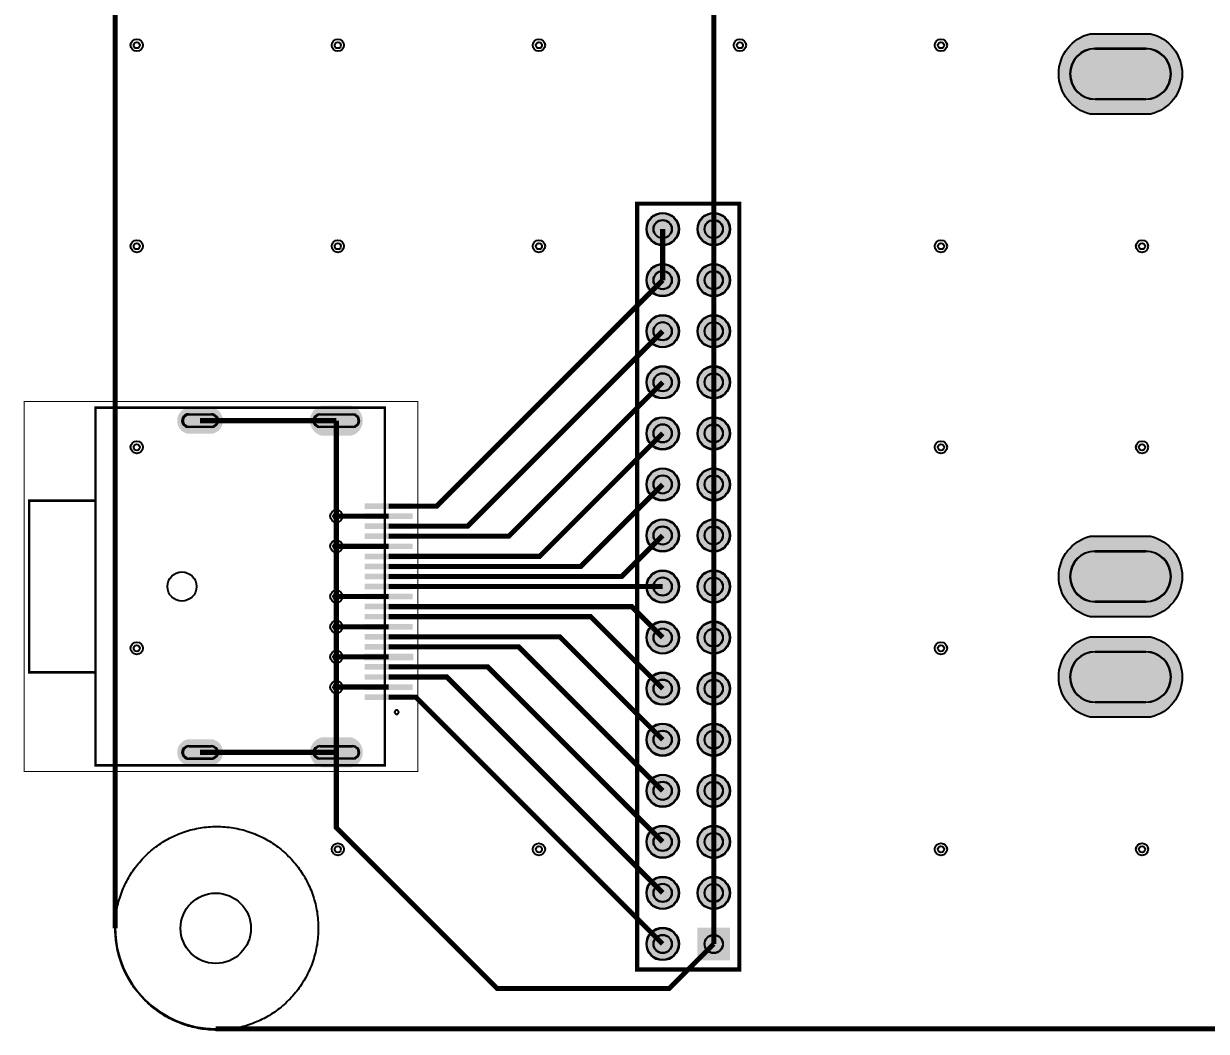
# Model space of a CAD drawing. Header units: millimetres. Extents: x -5 to 109, y 0 to 100.
# Drawn here: x -4.6 to 54.3, y -0.1 to 50 of the extents above; entities that cross this region are included whole.
import ezdxf

# ---------------------------------------------------------------- set-up
doc = ezdxf.new("R2010")
doc.units = ezdxf.units.MM
for name, color, linetype, true_color in [('BoardOutLine', 7, 'Continuous', 0xff00ff), ('BottomLayer', 7, 'Continuous', 0x0000ff), ('BottomSolderMaskLayer', 7, 'Continuous', 0xaa00ff), ('Document', 7, 'Continuous', 0xffffff), ('Hole', 7, 'Continuous', 0x222222), ('Multi-Layer', 7, 'Continuous', 0xc0c0c0), ('TopLayer', 7, 'Continuous', 0xff0000), ('TopPasteMaskLayer', 7, 'Continuous', 0x808080), ('TopSilkLayer', 7, 'Continuous', 0xffcc00), ('TopSolderMaskLayer', 7, 'Continuous', 0x800080)]:
    doc.layers.add(name, color=color, linetype=linetype, true_color=true_color)

msp = doc.modelspace()

# ---------------------------------------------------------------- hatches: boundary and pattern name
at = {"layer": 'BottomSolderMaskLayer'}
for points in [[(48.489, 45.474, -0.785398), (48.489, 49.525), (51.511, 49.525, -0.785398), (51.511, 45.474)], [(26.417, 39.78, 1), (28.043, 39.78, 1)], [(28.957, 39.78, 1), (30.583, 39.78, 1)], [(26.417, 37.24, 1), (28.043, 37.24, 1)], [(28.957, 37.24, 1), (30.583, 37.24, 1)], [(26.417, 34.7, 1), (28.043, 34.7, 1)], [(28.957, 34.7, 1), (30.583, 34.7, 1)], [(26.417, 32.16, 1), (28.043, 32.16, 1)], [(28.957, 32.16, 1), (30.583, 32.16, 1)], [(3.594, 29.599, -0.785398), (3.594, 30.901), (4.845, 30.901, -0.785398), (4.845, 29.599)], [(10.275, 29.499, -0.785398), (10.275, 31.001), (11.725, 31.001, -0.785398), (11.725, 29.499)], [(26.417, 29.62, 1), (28.043, 29.62, 1)], [(28.957, 29.62, 1), (30.583, 29.62, 1)], [(26.417, 27.08, 1), (28.043, 27.08, 1)], [(28.957, 27.08, 1), (30.583, 27.08, 1)], [(26.417, 24.54, 1), (28.043, 24.54, 1)], [(28.957, 24.54, 1), (30.583, 24.54, 1)], [(48.489, 20.474, -0.785398), (48.489, 24.525), (51.511, 24.525, -0.785398), (51.511, 20.474)], [(26.417, 22, 1), (28.043, 22, 1)], [(28.957, 22, 1), (30.583, 22, 1)], [(26.417, 19.46, 1), (28.043, 19.46, 1)], [(28.957, 19.46, 1), (30.583, 19.46, 1)], [(48.489, 15.474, -0.785398), (48.489, 19.525), (51.511, 19.525, -0.785398), (51.511, 15.474)], [(26.417, 16.92, 1), (28.043, 16.92, 1)], [(28.957, 16.92, 1), (30.583, 16.92, 1)], [(26.417, 14.38, 1), (28.043, 14.38, 1)], [(28.957, 14.38, 1), (30.583, 14.38, 1)], [(3.594, 13.099, -0.785398), (3.594, 14.401), (4.845, 14.401, -0.785398), (4.845, 13.099)], [(10.275, 12.999, -0.785398), (10.275, 14.501), (11.725, 14.501, -0.785398), (11.725, 12.999)], [(26.417, 11.84, 1), (28.043, 11.84, 1)], [(28.957, 11.84, 1), (30.583, 11.84, 1)], [(26.417, 9.3, 1), (28.043, 9.3, 1)], [(28.957, 9.3, 1), (30.583, 9.3, 1)], [(26.417, 6.76, 1), (28.043, 6.76, 1)], [(28.957, 6.76, 1), (30.583, 6.76, 1)], [(26.417, 4.22, 1), (28.043, 4.22, 1)], [(28.957, 3.407), (28.957, 5.033), (30.583, 5.033), (30.583, 3.407)]]:
    msp.add_hatch(color=256, dxfattribs=at).paths.add_polyline_path(points)
at = {"layer": 'Multi-Layer'}
for points in [[(26.443, 39.78, 1), (28.018, 39.78, 1)], [(28.983, 39.78, 1), (30.558, 39.78, 1)], [(26.443, 37.24, 1), (28.018, 37.24, 1)], [(28.983, 37.24, 1), (30.558, 37.24, 1)], [(26.443, 34.7, 1), (28.018, 34.7, 1)], [(28.983, 34.7, 1), (30.558, 34.7, 1)], [(26.443, 32.16, 1), (28.018, 32.16, 1)], [(28.983, 32.16, 1), (30.558, 32.16, 1)], [(3.62, 29.65, -0.785398), (3.62, 30.85), (4.82, 30.85, -0.785398), (4.82, 29.65)], [(10.3, 29.55, -0.785398), (10.3, 30.95), (11.7, 30.95, -0.785398), (11.7, 29.55)], [(26.443, 29.62, 1), (28.018, 29.62, 1)], [(28.983, 29.62, 1), (30.558, 29.62, 1)], [(26.443, 27.08, 1), (28.018, 27.08, 1)], [(28.983, 27.08, 1), (30.558, 27.08, 1)], [(26.443, 24.54, 1), (28.018, 24.54, 1)], [(28.983, 24.54, 1), (30.558, 24.54, 1)], [(26.443, 22, 1), (28.018, 22, 1)], [(28.983, 22, 1), (30.558, 22, 1)], [(26.443, 19.46, 1), (28.018, 19.46, 1)], [(28.983, 19.46, 1), (30.558, 19.46, 1)], [(26.443, 16.92, 1), (28.018, 16.92, 1)], [(28.983, 16.92, 1), (30.558, 16.92, 1)], [(26.443, 14.38, 1), (28.018, 14.38, 1)], [(28.983, 14.38, 1), (30.558, 14.38, 1)], [(3.62, 13.15, -0.785398), (3.62, 14.35), (4.82, 14.35, -0.785398), (4.82, 13.15)], [(10.3, 13.05, -0.785398), (10.3, 14.45), (11.7, 14.45, -0.785398), (11.7, 13.05)], [(26.443, 11.84, 1), (28.018, 11.84, 1)], [(28.983, 11.84, 1), (30.558, 11.84, 1)], [(26.443, 9.3, 1), (28.018, 9.3, 1)], [(28.983, 9.3, 1), (30.558, 9.3, 1)], [(26.443, 6.76, 1), (28.018, 6.76, 1)], [(28.983, 6.76, 1), (30.558, 6.76, 1)], [(26.443, 4.22, 1), (28.018, 4.22, 1)], [(28.983, 3.433), (28.983, 5.007), (30.557, 5.007), (30.557, 3.433)]]:
    msp.add_hatch(color=256, dxfattribs=at).paths.add_polyline_path(points)
at = {"layer": 'TopLayer'}
for points in [[(14.8, 26.14), (14.8, 25.86), (12.4, 25.86), (12.4, 26.14)], [(14.8, 25.64), (14.8, 25.36), (12.4, 25.36), (12.4, 25.64)], [(14.8, 25.14), (14.8, 24.86), (12.4, 24.86), (12.4, 25.14)], [(14.8, 24.64), (14.8, 24.36), (12.4, 24.36), (12.4, 24.64)], [(14.8, 24.14), (14.8, 23.86), (12.4, 23.86), (12.4, 24.14)], [(14.8, 23.64), (14.8, 23.36), (12.4, 23.36), (12.4, 23.64)], [(14.8, 23.14), (14.8, 22.86), (12.4, 22.86), (12.4, 23.14)], [(14.8, 22.64), (14.8, 22.36), (12.4, 22.36), (12.4, 22.64)], [(14.8, 22.14), (14.8, 21.86), (12.4, 21.86), (12.4, 22.14)], [(14.8, 21.64), (14.8, 21.36), (12.4, 21.36), (12.4, 21.64)], [(14.8, 21.14), (14.8, 20.86), (12.4, 20.86), (12.4, 21.14)], [(14.8, 20.64), (14.8, 20.36), (12.4, 20.36), (12.4, 20.64)], [(14.8, 20.14), (14.8, 19.86), (12.4, 19.86), (12.4, 20.14)], [(14.8, 19.64), (14.8, 19.36), (12.4, 19.36), (12.4, 19.64)], [(14.8, 19.14), (14.8, 18.86), (12.4, 18.86), (12.4, 19.14)], [(14.8, 18.64), (14.8, 18.36), (12.4, 18.36), (12.4, 18.64)], [(14.8, 18.14), (14.8, 17.86), (12.4, 17.86), (12.4, 18.14)], [(14.8, 17.64), (14.8, 17.36), (12.4, 17.36), (12.4, 17.64)], [(14.8, 17.14), (14.8, 16.86), (12.4, 16.86), (12.4, 17.14)], [(14.8, 16.64), (14.8, 16.36), (12.4, 16.36), (12.4, 16.64)]]:
    msp.add_hatch(color=256, dxfattribs=at).paths.add_polyline_path(points)
at = {"layer": 'TopPasteMaskLayer'}
msp.add_hatch(color=256, dxfattribs=at).paths.add_polyline_path([(14.8, 18.64), (14.8, 18.36), (12.4, 18.36), (12.4, 18.64)])
at = {"layer": 'TopSolderMaskLayer'}
for points in [[(48.489, 45.474, -0.785398), (48.489, 49.525), (51.511, 49.525, -0.785398), (51.511, 45.474)], [(26.417, 39.78, 1), (28.043, 39.78, 1)], [(28.957, 39.78, 1), (30.583, 39.78, 1)], [(26.417, 37.24, 1), (28.043, 37.24, 1)], [(28.957, 37.24, 1), (30.583, 37.24, 1)], [(26.417, 34.7, 1), (28.043, 34.7, 1)], [(28.957, 34.7, 1), (30.583, 34.7, 1)], [(26.417, 32.16, 1), (28.043, 32.16, 1)], [(28.957, 32.16, 1), (30.583, 32.16, 1)], [(3.594, 29.599, -0.785398), (3.594, 30.901), (4.845, 30.901, -0.785398), (4.845, 29.599)], [(10.275, 29.499, -0.785398), (10.275, 31.001), (11.725, 31.001, -0.785398), (11.725, 29.499)], [(26.417, 29.62, 1), (28.043, 29.62, 1)], [(28.957, 29.62, 1), (30.583, 29.62, 1)], [(26.417, 27.08, 1), (28.043, 27.08, 1)], [(28.957, 27.08, 1), (30.583, 27.08, 1)], [(26.417, 24.54, 1), (28.043, 24.54, 1)], [(28.957, 24.54, 1), (30.583, 24.54, 1)], [(48.489, 20.474, -0.785398), (48.489, 24.525), (51.511, 24.525, -0.785398), (51.511, 20.474)], [(26.417, 22, 1), (28.043, 22, 1)], [(28.957, 22, 1), (30.583, 22, 1)], [(26.417, 19.46, 1), (28.043, 19.46, 1)], [(28.957, 19.46, 1), (30.583, 19.46, 1)], [(48.489, 15.474, -0.785398), (48.489, 19.525), (51.511, 19.525, -0.785398), (51.511, 15.474)], [(14.826, 18.665), (14.826, 18.334), (12.375, 18.334), (12.375, 18.665)], [(26.417, 16.92, 1), (28.043, 16.92, 1)], [(28.957, 16.92, 1), (30.583, 16.92, 1)], [(26.417, 14.38, 1), (28.043, 14.38, 1)], [(28.957, 14.38, 1), (30.583, 14.38, 1)], [(3.594, 13.099, -0.785398), (3.594, 14.401), (4.845, 14.401, -0.785398), (4.845, 13.099)], [(10.275, 12.999, -0.785398), (10.275, 14.501), (11.725, 14.501, -0.785398), (11.725, 12.999)], [(26.417, 11.84, 1), (28.043, 11.84, 1)], [(28.957, 11.84, 1), (30.583, 11.84, 1)], [(26.417, 9.3, 1), (28.043, 9.3, 1)], [(28.957, 9.3, 1), (30.583, 9.3, 1)], [(26.417, 6.76, 1), (28.043, 6.76, 1)], [(28.957, 6.76, 1), (30.583, 6.76, 1)], [(26.417, 4.22, 1), (28.043, 4.22, 1)], [(28.957, 3.407), (28.957, 5.033), (30.583, 5.033), (30.583, 3.407)]]:
    msp.add_hatch(color=256, dxfattribs=at).paths.add_polyline_path(points)

# ---------------------------------------------------------------- linework, layer by layer
at = {"layer": 'BoardOutLine', "const_width": 0.254}
for points in [[(0, 5), (0, 95)], [(95, 0), (5, 0)]]:
    msp.add_lwpolyline(points, dxfattribs=at)
at = {"layer": 'BoardOutLine'}
msp.add_arc((5, 5), 5, 180, 270, dxfattribs=at)
at = {"layer": 'BottomLayer', "const_width": 0.254}
for points in [[(29.77, 4.22), (29.77, 92.78)], [(4.22, 30.25), (11, 30.25)], [(11, 13.75), (11, 30.25)], [(4.22, 13.75), (11, 13.75)], [(11, 13.75), (11, 10), (19, 2), (27.55, 2), (29.77, 4.22)]]:
    msp.add_lwpolyline(points, dxfattribs=at)
at = {"layer": 'BottomLayer'}
msp.add_lwpolyline([(0, 5), (0.001, 5.102), (0.004, 5.204), (0.009, 5.305), (0.016, 5.407), (0.025, 5.508), (0.036, 5.61), (0.049, 5.711), (0.064, 5.811), (0.081, 5.912), (0.1, 6.012), (0.121, 6.111), (0.144, 6.211), (0.17, 6.309), (0.197, 6.407), (0.226, 6.505), (0.257, 6.602), (0.29, 6.698), (0.325, 6.794), (0.362, 6.889), (0.401, 6.983), (0.442, 7.076), (0.484, 7.169), (0.529, 7.261), (0.575, 7.351), (0.623, 7.441), (0.673, 7.53), (0.724, 7.618), (0.778, 7.704), (0.833, 7.79), (0.89, 7.874), (0.949, 7.958), (1.009, 8.04), (1.071, 8.121), (1.134, 8.2), (1.199, 8.279), (1.266, 8.356), (1.334, 8.431), (1.404, 8.505), (1.475, 8.578), (1.548, 8.65), (1.622, 8.719), (1.697, 8.788), (1.774, 8.855), (1.852, 8.92), (1.932, 8.984), (2.013, 9.046), (2.095, 9.106), (2.178, 9.165), (2.262, 9.222), (2.348, 9.277), (2.434, 9.331), (2.522, 9.383), (2.61, 9.433), (2.7, 9.481), (2.791, 9.528), (2.882, 9.572), (2.975, 9.615), (3.068, 9.656), (3.162, 9.695), (3.257, 9.732), (3.352, 9.767), (3.449, 9.801), (3.546, 9.832), (3.643, 9.861), (3.741, 9.889), (3.84, 9.914), (3.939, 9.938), (4.038, 9.959), (4.138, 9.978), (4.239, 9.996), (4.339, 10.011), (4.44, 10.024), (4.542, 10.036), (4.643, 10.045), (4.745, 10.052), (4.846, 10.057), (4.948, 10.06), (5.05, 10.061), (5.152, 10.06), (5.254, 10.057), (5.355, 10.052), (5.457, 10.045), (5.558, 10.036), (5.66, 10.024), (5.761, 10.011), (5.861, 9.996), (5.962, 9.978), (6.062, 9.959), (6.161, 9.938), (6.26, 9.914), (6.359, 9.889), (6.457, 9.861), (6.554, 9.832), (6.651, 9.801), (6.748, 9.767), (6.843, 9.732), (6.938, 9.695), (7.032, 9.656), (7.125, 9.615), (7.218, 9.572), (7.309, 9.528), (7.4, 9.481), (7.49, 9.433), (7.578, 9.383), (7.666, 9.331), (7.752, 9.277), (7.838, 9.222), (7.922, 9.165), (8.005, 9.106), (8.087, 9.046), (8.168, 8.984), (8.248, 8.92), (8.326, 8.855), (8.403, 8.788), (8.478, 8.719), (8.552, 8.65), (8.625, 8.578), (8.696, 8.505), (8.766, 8.431), (8.834, 8.356), (8.901, 8.279), (8.966, 8.2), (9.029, 8.121), (9.091, 8.04), (9.151, 7.958), (9.21, 7.874), (9.267, 7.79), (9.322, 7.704), (9.376, 7.618), (9.427, 7.53), (9.477, 7.441), (9.525, 7.351), (9.571, 7.261), (9.616, 7.169), (9.658, 7.076), (9.699, 6.983), (9.738, 6.889), (9.775, 6.794), (9.81, 6.698), (9.843, 6.602), (9.874, 6.505), (9.903, 6.407), (9.93, 6.309), (9.956, 6.211), (9.979, 6.111), (10, 6.012), (10.019, 5.912), (10.036, 5.811), (10.051, 5.711), (10.064, 5.61), (10.075, 5.508), (10.084, 5.407), (10.091, 5.305), (10.096, 5.204), (10.099, 5.102), (10.1, 5), (10.099, 4.898), (10.096, 4.796), (10.091, 4.695), (10.084, 4.593), (10.075, 4.492), (10.064, 4.39), (10.051, 4.289), (10.036, 4.189), (10.019, 4.088), (10, 3.988), (9.979, 3.889), (9.956, 3.789), (9.93, 3.691), (9.903, 3.593), (9.874, 3.495), (9.843, 3.398), (9.81, 3.302), (9.775, 3.206), (9.738, 3.111), (9.699, 3.017), (9.658, 2.924), (9.616, 2.831), (9.571, 2.739), (9.525, 2.649), (9.477, 2.559), (9.427, 2.47), (9.376, 2.382), (9.322, 2.296), (9.267, 2.21), (9.21, 2.126), (9.151, 2.042), (9.091, 1.96), (9.029, 1.879), (8.966, 1.8), (8.901, 1.721), (8.834, 1.644), (8.766, 1.569), (8.696, 1.495), (8.625, 1.422), (8.552, 1.35), (8.478, 1.281), (8.403, 1.212), (8.326, 1.145), (8.248, 1.08), (8.168, 1.016), (8.087, 0.954), (8.005, 0.894), (7.922, 0.835), (7.838, 0.778), (7.752, 0.723), (7.666, 0.669), (7.578, 0.617), (7.49, 0.567), (7.4, 0.519), (7.309, 0.472), (7.218, 0.428), (7.125, 0.385), (7.032, 0.344), (6.938, 0.305), (6.843, 0.268), (6.748, 0.233), (6.651, 0.199), (6.554, 0.168), (6.457, 0.139), (6.359, 0.111), (6.26, 0.086), (6.161, 0.062), (6.062, 0.041), (5.962, 0.022), (5.861, 0.004), (5.761, -0.011), (5.66, -0.024), (5.558, -0.036), (5.457, -0.045), (5.355, -0.052), (5.254, -0.057), (5.152, -0.06), (5.05, -0.061), (4.948, -0.06), (4.846, -0.057), (4.745, -0.052), (4.643, -0.045), (4.542, -0.036), (4.44, -0.024), (4.339, -0.011), (4.239, 0.004), (4.138, 0.022), (4.038, 0.041), (3.939, 0.062), (3.84, 0.086), (3.741, 0.111), (3.643, 0.139), (3.546, 0.168), (3.449, 0.199), (3.352, 0.233), (3.257, 0.268), (3.162, 0.305), (3.068, 0.344), (2.975, 0.385), (2.882, 0.428), (2.791, 0.472), (2.7, 0.519), (2.61, 0.567), (2.522, 0.617), (2.434, 0.669), (2.348, 0.723), (2.262, 0.778), (2.178, 0.835), (2.095, 0.894), (2.013, 0.954), (1.932, 1.016), (1.852, 1.08), (1.774, 1.145), (1.697, 1.212), (1.622, 1.281), (1.548, 1.35), (1.475, 1.422), (1.404, 1.495), (1.334, 1.569), (1.266, 1.644), (1.199, 1.721), (1.134, 1.8), (1.071, 1.879), (1.009, 1.96), (0.949, 2.042), (0.89, 2.126), (0.833, 2.21), (0.778, 2.296), (0.724, 2.382), (0.673, 2.47), (0.623, 2.559), (0.575, 2.649), (0.529, 2.739), (0.484, 2.831), (0.442, 2.924), (0.401, 3.017), (0.362, 3.111), (0.325, 3.206), (0.29, 3.302), (0.257, 3.398), (0.226, 3.495), (0.197, 3.593), (0.17, 3.691), (0.144, 3.789), (0.121, 3.889), (0.1, 3.988), (0.081, 4.088), (0.064, 4.189), (0.049, 4.289), (0.036, 4.39), (0.025, 4.492), (0.016, 4.593), (0.009, 4.695), (0.004, 4.796), (0.001, 4.898), (0, 5)], close=True, dxfattribs=at)
at = {"layer": 'BottomSolderMaskLayer'}
for points in [[(51.259, 48.759), (48.741, 48.759)], [(51.259, 46.241), (48.741, 46.241)], [(4.793, 30.563), (3.647, 30.563)], [(11.829, 30.561), (10.171, 30.561)], [(4.793, 29.937), (3.647, 29.937)], [(11.829, 29.939), (10.171, 29.939)], [(51.259, 23.759), (48.741, 23.759)], [(51.259, 21.241), (48.741, 21.241)], [(51.259, 18.759), (48.741, 18.759)], [(51.259, 16.241), (48.741, 16.241)], [(4.793, 14.063), (3.647, 14.063)], [(11.829, 14.061), (10.171, 14.061)], [(4.793, 13.437), (3.647, 13.437)], [(11.829, 13.439), (10.171, 13.439)]]:
    msp.add_lwpolyline(points, close=True, dxfattribs=at)
for centre, radius in [((27.23, 39.78), 0.813), ((29.77, 39.78), 0.813), ((27.23, 39.78), 0.459), ((29.77, 39.78), 0.459), ((27.23, 37.24), 0.813), ((27.23, 37.24), 0.459), ((29.77, 37.24), 0.813), ((29.77, 37.24), 0.459), ((27.23, 34.7), 0.813), ((29.77, 34.7), 0.813), ((27.23, 34.7), 0.459), ((29.77, 34.7), 0.459), ((27.23, 32.16), 0.813), ((29.77, 32.16), 0.813), ((27.23, 32.16), 0.459), ((29.77, 32.16), 0.459), ((27.23, 29.62), 0.813), ((27.23, 29.62), 0.459), ((29.77, 29.62), 0.813), ((29.77, 29.62), 0.459), ((27.23, 27.08), 0.813), ((29.77, 27.08), 0.813), ((27.23, 27.08), 0.459), ((29.77, 27.08), 0.459), ((27.23, 24.54), 0.813), ((29.77, 24.54), 0.813), ((27.23, 24.54), 0.459), ((29.77, 24.54), 0.459), ((27.23, 22), 0.813), ((27.23, 22), 0.459), ((29.77, 22), 0.813), ((29.77, 22), 0.459), ((27.23, 19.46), 0.813), ((29.77, 19.46), 0.813), ((27.23, 19.46), 0.459), ((29.77, 19.46), 0.459), ((27.23, 16.92), 0.813), ((29.77, 16.92), 0.813), ((27.23, 16.92), 0.459), ((29.77, 16.92), 0.459), ((27.23, 14.38), 0.813), ((27.23, 14.38), 0.459), ((29.77, 14.38), 0.813), ((29.77, 14.38), 0.459), ((27.23, 11.84), 0.813), ((29.77, 11.84), 0.813), ((27.23, 11.84), 0.459), ((29.77, 11.84), 0.459), ((27.23, 9.3), 0.813), ((29.77, 9.3), 0.813), ((27.23, 9.3), 0.459), ((29.77, 9.3), 0.459), ((27.23, 6.76), 0.813), ((27.23, 6.76), 0.459), ((29.77, 6.76), 0.813), ((29.77, 6.76), 0.459), ((27.23, 4.22), 0.813), ((27.23, 4.22), 0.459), ((29.77, 4.22), 0.459)]:
    msp.add_circle(centre, radius, dxfattribs=at)
for centre, radius, start, end in [((48.741, 47.5), 1.259, 90, 270), ((51.259, 47.5), 1.259, 270, 90), ((3.647, 30.25), 0.313, 90, 270), ((4.793, 30.25), 0.313, 270, 90), ((10.171, 30.25), 0.311, 90, 270), ((11.829, 30.25), 0.311, 270, 90), ((48.741, 22.5), 1.259, 90, 270), ((51.259, 22.5), 1.259, 270, 90), ((48.741, 17.5), 1.259, 90, 270), ((51.259, 17.5), 1.259, 270, 90), ((3.647, 13.75), 0.313, 90, 270), ((4.793, 13.75), 0.313, 270, 90), ((10.171, 13.75), 0.311, 90, 270), ((11.829, 13.75), 0.311, 270, 90)]:
    msp.add_arc(centre, radius, start, end, dxfattribs=at)
at = {"layer": 'Document'}
for points, const_width in [([(15.05, 31.2), (15.05, 12.8), (-4.53, 12.8), (-4.53, 31.2), (15.05, 31.2)], 0.05), ([(13.41, 30.895), (13.41, 13.105), (-0.98, 13.105), (-0.98, 17.73), (-0.98, 26.27), (-0.98, 30.895), (0.04, 30.895), (13.41, 30.895)], 0.127)]:
    msp.add_lwpolyline(points, close=True, dxfattribs=dict(at, const_width=const_width))
for points, const_width in [([(0.04, 30.895), (0.04, 10)], 0.127), ([(3.645, 30.575), (4.795, 30.575)], 0.00991), ([(10.175, 30.575), (11.825, 30.575)], 0.00991), ([(4.795, 29.925), (3.645, 29.925)], 0.00991), ([(11.825, 29.925), (10.175, 29.925)], 0.00991), ([(-0.98, 26.27), (-4.28, 26.27), (-4.28, 17.73), (-0.98, 17.73)], 0.127), ([(3.645, 14.075), (4.795, 14.075)], 0.00991), ([(10.175, 14.075), (11.825, 14.075)], 0.00991), ([(4.795, 13.425), (3.645, 13.425)], 0.00991), ([(11.825, 13.425), (10.175, 13.425)], 0.00991)]:
    msp.add_lwpolyline(points, dxfattribs=dict(at, const_width=const_width))
for centre, radius, start, end in [((3.645, 30.25), 0.325, 90, 180.00002), ((3.645, 30.25), 0.325, 180.04474, 270), ((4.795, 30.25), 0.325, 359.99998, 90), ((4.795, 30.25), 0.325, 270, 359.95526), ((10.175, 30.25), 0.325, 90, 180), ((10.175, 30.25), 0.325, 180.04476, 270), ((11.825, 30.25), 0.325, 0, 90), ((11.825, 30.25), 0.325, 270, 359.95524), ((13.998, 15.75), 0.1, 271.23617, 268.76383), ((3.645, 13.75), 0.325, 90, 179.95526), ((3.645, 13.75), 0.325, 179.99998, 270), ((4.795, 13.75), 0.325, 0.04474, 90), ((4.795, 13.75), 0.325, 270, 0.00002), ((10.175, 13.75), 0.325, 90, 179.95524), ((10.175, 13.75), 0.325, 180, 270), ((11.825, 13.75), 0.325, 0.04476, 90), ((11.825, 13.75), 0.325, 270, 0)]:
    msp.add_arc(centre, radius, start, end, dxfattribs=at)
at = {"layer": 'Hole'}
for centre, radius in [((1.072, 48.928), 0.153), ((11.072, 48.928), 0.153), ((21.072, 48.928), 0.153), ((31.072, 48.928), 0.153), ((41.072, 48.928), 0.153), ((1.072, 38.928), 0.153), ((11.072, 38.928), 0.153), ((21.072, 38.928), 0.153), ((41.072, 38.928), 0.153), ((51.072, 38.928), 0.153), ((1.072, 28.928), 0.153), ((41.072, 28.928), 0.153), ((51.072, 28.928), 0.153), ((11, 25.5), 0.152), ((11, 24), 0.152), ((11, 21.5), 0.152), ((11, 20), 0.152), ((1.072, 18.928), 0.153), ((41.072, 18.928), 0.153), ((11, 18.5), 0.152), ((11, 17), 0.152), ((11.072, 8.928), 0.153), ((21.072, 8.928), 0.153), ((41.072, 8.928), 0.153), ((51.072, 8.928), 0.153)]:
    msp.add_circle(centre, radius, dxfattribs=at)
at = {"layer": 'Multi-Layer'}
for points in [[(48.5, 45.5, -0.785398), (48.5, 49.5), (51.5, 49.5, -0.785398), (51.5, 45.5)], [(48.5, 20.5, -0.785398), (48.5, 24.5), (51.5, 24.5, -0.785398), (51.5, 20.5)], [(48.5, 15.5, -0.785398), (48.5, 19.5), (51.5, 19.5, -0.785398), (51.5, 15.5)]]:
    msp.add_lwpolyline(points, format="xyb", close=True, dxfattribs=at)
for points in [[(51.25, 48.75), (48.75, 48.75)], [(51.25, 46.25), (48.75, 46.25)], [(4.77, 30.55), (3.67, 30.55)], [(11.8, 30.55), (10.2, 30.55)], [(4.77, 29.95), (3.67, 29.95)], [(11.8, 29.95), (10.2, 29.95)], [(51.25, 23.75), (48.75, 23.75)], [(51.25, 21.25), (48.75, 21.25)], [(51.25, 18.75), (48.75, 18.75)], [(51.25, 16.25), (48.75, 16.25)], [(4.77, 14.05), (3.67, 14.05)], [(11.8, 14.05), (10.2, 14.05)], [(4.77, 13.45), (3.67, 13.45)], [(11.8, 13.45), (10.2, 13.45)]]:
    msp.add_lwpolyline(points, close=True, dxfattribs=at)
for centre, radius in [((1.072, 48.928), 0.305), ((11.072, 48.928), 0.305), ((21.072, 48.928), 0.305), ((31.072, 48.928), 0.305), ((41.072, 48.928), 0.305), ((27.23, 39.78), 0.787), ((27.23, 39.78), 0.445), ((29.77, 39.78), 0.787), ((29.77, 39.78), 0.445), ((1.072, 38.928), 0.305), ((11.072, 38.928), 0.305), ((21.072, 38.928), 0.305), ((41.072, 38.928), 0.305), ((51.072, 38.928), 0.305), ((27.23, 37.24), 0.787), ((27.23, 37.24), 0.445), ((29.77, 37.24), 0.787), ((29.77, 37.24), 0.445), ((27.23, 34.7), 0.787), ((29.77, 34.7), 0.787), ((27.23, 34.7), 0.445), ((29.77, 34.7), 0.445), ((27.23, 32.16), 0.787), ((29.77, 32.16), 0.787), ((27.23, 32.16), 0.445), ((29.77, 32.16), 0.445), ((27.23, 29.62), 0.787), ((27.23, 29.62), 0.445), ((29.77, 29.62), 0.787), ((29.77, 29.62), 0.445), ((1.072, 28.928), 0.305), ((41.072, 28.928), 0.305), ((51.072, 28.928), 0.305), ((27.23, 27.08), 0.787), ((29.77, 27.08), 0.787), ((27.23, 27.08), 0.445), ((29.77, 27.08), 0.445), ((11, 25.5), 0.305), ((27.23, 24.54), 0.787), ((29.77, 24.54), 0.787), ((27.23, 24.54), 0.445), ((29.77, 24.54), 0.445), ((11, 24), 0.305), ((3.32, 22), 0.725), ((27.23, 22), 0.787), ((27.23, 22), 0.445), ((29.77, 22), 0.787), ((29.77, 22), 0.445), ((11, 21.5), 0.305), ((11, 20), 0.305), ((27.23, 19.46), 0.787), ((29.77, 19.46), 0.787), ((27.23, 19.46), 0.445), ((29.77, 19.46), 0.445), ((1.072, 18.928), 0.305), ((41.072, 18.928), 0.305), ((11, 18.5), 0.305), ((27.23, 16.92), 0.787), ((29.77, 16.92), 0.787), ((11, 17), 0.305), ((27.23, 16.92), 0.445), ((29.77, 16.92), 0.445), ((27.23, 14.38), 0.787), ((27.23, 14.38), 0.445), ((29.77, 14.38), 0.787), ((29.77, 14.38), 0.445), ((27.23, 11.84), 0.787), ((29.77, 11.84), 0.787), ((27.23, 11.84), 0.445), ((29.77, 11.84), 0.445), ((27.23, 9.3), 0.787), ((29.77, 9.3), 0.787), ((27.23, 9.3), 0.445), ((29.77, 9.3), 0.445), ((11.072, 8.928), 0.305), ((21.072, 8.928), 0.305), ((41.072, 8.928), 0.305), ((51.072, 8.928), 0.305), ((27.23, 6.76), 0.787), ((27.23, 6.76), 0.445), ((29.77, 6.76), 0.787), ((29.77, 6.76), 0.445), ((5, 5), 1.75), ((27.23, 4.22), 0.787), ((27.23, 4.22), 0.445), ((29.77, 4.22), 0.445)]:
    msp.add_circle(centre, radius, dxfattribs=at)
for centre, radius, start, end in [((48.75, 47.5), 1.25, 90, 270), ((51.25, 47.5), 1.25, 270, 90), ((3.67, 30.25), 0.3, 90, 270), ((4.77, 30.25), 0.3, 270, 90), ((10.2, 30.25), 0.3, 90, 270), ((11.8, 30.25), 0.3, 270, 90), ((48.75, 22.5), 1.25, 90, 270), ((51.25, 22.5), 1.25, 270, 90), ((48.75, 17.5), 1.25, 90, 270), ((51.25, 17.5), 1.25, 270, 90), ((3.67, 13.75), 0.3, 90, 270), ((4.77, 13.75), 0.3, 270, 90), ((10.2, 13.75), 0.3, 90, 270), ((11.8, 13.75), 0.3, 270, 90)]:
    msp.add_arc(centre, radius, start, end, dxfattribs=at)
at = {"layer": 'TopLayer', "const_width": 0.254}
for points in [[(27.229, 37.239), (27.23, 39.78)], [(13.6, 26), (15.99, 26), (27.23, 37.24)], [(13.6, 25), (17.53, 25), (27.23, 34.7)], [(13.6, 24.5), (19.57, 24.5), (27.23, 32.16)], [(13.6, 23.5), (21.11, 23.5), (27.23, 29.62)], [(13.6, 23), (23.15, 23), (27.23, 27.08)], [(11, 25.5), (13.6, 25.5)], [(11, 24), (13.6, 24)], [(13.6, 22.5), (25.19, 22.5), (27.23, 24.54)], [(13.6, 22), (27.23, 22)], [(11, 21.5), (13.6, 21.5)], [(13.6, 21), (25.69, 21), (27.23, 19.46)], [(13.6, 20.5), (23.65, 20.5), (27.23, 16.92)], [(11, 20), (13.6, 20)], [(13.6, 19.5), (22.11, 19.5), (27.23, 14.38)], [(13.6, 19), (20.07, 19), (27.23, 11.84)], [(13.6, 18.5), (11, 18.5)], [(13.6, 18), (18.53, 18), (27.23, 9.3)], [(11, 17), (13.6, 17)], [(13.6, 17.5), (16.49, 17.5), (27.23, 6.76)], [(13.6, 16.5), (14.95, 16.5), (27.23, 4.22)]]:
    msp.add_lwpolyline(points, dxfattribs=at)
at = {"layer": 'TopLayer'}
msp.add_lwpolyline([(0, 5), (0.001, 5.102), (0.004, 5.204), (0.009, 5.305), (0.016, 5.407), (0.025, 5.508), (0.036, 5.61), (0.049, 5.711), (0.064, 5.811), (0.081, 5.912), (0.1, 6.012), (0.121, 6.111), (0.144, 6.211), (0.17, 6.309), (0.197, 6.407), (0.226, 6.505), (0.257, 6.602), (0.29, 6.698), (0.325, 6.794), (0.362, 6.889), (0.401, 6.983), (0.442, 7.076), (0.484, 7.169), (0.529, 7.261), (0.575, 7.351), (0.623, 7.441), (0.673, 7.53), (0.724, 7.618), (0.778, 7.704), (0.833, 7.79), (0.89, 7.874), (0.949, 7.958), (1.009, 8.04), (1.071, 8.121), (1.134, 8.2), (1.199, 8.279), (1.266, 8.356), (1.334, 8.431), (1.404, 8.505), (1.475, 8.578), (1.548, 8.65), (1.622, 8.719), (1.697, 8.788), (1.774, 8.855), (1.852, 8.92), (1.932, 8.984), (2.013, 9.046), (2.095, 9.106), (2.178, 9.165), (2.262, 9.222), (2.348, 9.277), (2.434, 9.331), (2.522, 9.383), (2.61, 9.433), (2.7, 9.481), (2.791, 9.528), (2.882, 9.572), (2.975, 9.615), (3.068, 9.656), (3.162, 9.695), (3.257, 9.732), (3.352, 9.767), (3.449, 9.801), (3.546, 9.832), (3.643, 9.861), (3.741, 9.889), (3.84, 9.914), (3.939, 9.938), (4.038, 9.959), (4.138, 9.978), (4.239, 9.996), (4.339, 10.011), (4.44, 10.024), (4.542, 10.036), (4.643, 10.045), (4.745, 10.052), (4.846, 10.057), (4.948, 10.06), (5.05, 10.061), (5.152, 10.06), (5.254, 10.057), (5.355, 10.052), (5.457, 10.045), (5.558, 10.036), (5.66, 10.024), (5.761, 10.011), (5.861, 9.996), (5.962, 9.978), (6.062, 9.959), (6.161, 9.938), (6.26, 9.914), (6.359, 9.889), (6.457, 9.861), (6.554, 9.832), (6.651, 9.801), (6.748, 9.767), (6.843, 9.732), (6.938, 9.695), (7.032, 9.656), (7.125, 9.615), (7.218, 9.572), (7.309, 9.528), (7.4, 9.481), (7.49, 9.433), (7.578, 9.383), (7.666, 9.331), (7.752, 9.277), (7.838, 9.222), (7.922, 9.165), (8.005, 9.106), (8.087, 9.046), (8.168, 8.984), (8.248, 8.92), (8.326, 8.855), (8.403, 8.788), (8.478, 8.719), (8.552, 8.65), (8.625, 8.578), (8.696, 8.505), (8.766, 8.431), (8.834, 8.356), (8.901, 8.279), (8.966, 8.2), (9.029, 8.121), (9.091, 8.04), (9.151, 7.958), (9.21, 7.874), (9.267, 7.79), (9.322, 7.704), (9.376, 7.618), (9.427, 7.53), (9.477, 7.441), (9.525, 7.351), (9.571, 7.261), (9.616, 7.169), (9.658, 7.076), (9.699, 6.983), (9.738, 6.889), (9.775, 6.794), (9.81, 6.698), (9.843, 6.602), (9.874, 6.505), (9.903, 6.407), (9.93, 6.309), (9.956, 6.211), (9.979, 6.111), (10, 6.012), (10.019, 5.912), (10.036, 5.811), (10.051, 5.711), (10.064, 5.61), (10.075, 5.508), (10.084, 5.407), (10.091, 5.305), (10.096, 5.204), (10.099, 5.102), (10.1, 5), (10.099, 4.898), (10.096, 4.796), (10.091, 4.695), (10.084, 4.593), (10.075, 4.492), (10.064, 4.39), (10.051, 4.289), (10.036, 4.189), (10.019, 4.088), (10, 3.988), (9.979, 3.889), (9.956, 3.789), (9.93, 3.691), (9.903, 3.593), (9.874, 3.495), (9.843, 3.398), (9.81, 3.302), (9.775, 3.206), (9.738, 3.111), (9.699, 3.017), (9.658, 2.924), (9.616, 2.831), (9.571, 2.739), (9.525, 2.649), (9.477, 2.559), (9.427, 2.47), (9.376, 2.382), (9.322, 2.296), (9.267, 2.21), (9.21, 2.126), (9.151, 2.042), (9.091, 1.96), (9.029, 1.879), (8.966, 1.8), (8.901, 1.721), (8.834, 1.644), (8.766, 1.569), (8.696, 1.495), (8.625, 1.422), (8.552, 1.35), (8.478, 1.281), (8.403, 1.212), (8.326, 1.145), (8.248, 1.08), (8.168, 1.016), (8.087, 0.954), (8.005, 0.894), (7.922, 0.835), (7.838, 0.778), (7.752, 0.723), (7.666, 0.669), (7.578, 0.617), (7.49, 0.567), (7.4, 0.519), (7.309, 0.472), (7.218, 0.428), (7.125, 0.385), (7.032, 0.344), (6.938, 0.305), (6.843, 0.268), (6.748, 0.233), (6.651, 0.199), (6.554, 0.168), (6.457, 0.139), (6.359, 0.111), (6.26, 0.086), (6.161, 0.062), (6.062, 0.041), (5.962, 0.022), (5.861, 0.004), (5.761, -0.011), (5.66, -0.024), (5.558, -0.036), (5.457, -0.045), (5.355, -0.052), (5.254, -0.057), (5.152, -0.06), (5.05, -0.061), (4.948, -0.06), (4.846, -0.057), (4.745, -0.052), (4.643, -0.045), (4.542, -0.036), (4.44, -0.024), (4.339, -0.011), (4.239, 0.004), (4.138, 0.022), (4.038, 0.041), (3.939, 0.062), (3.84, 0.086), (3.741, 0.111), (3.643, 0.139), (3.546, 0.168), (3.449, 0.199), (3.352, 0.233), (3.257, 0.268), (3.162, 0.305), (3.068, 0.344), (2.975, 0.385), (2.882, 0.428), (2.791, 0.472), (2.7, 0.519), (2.61, 0.567), (2.522, 0.617), (2.434, 0.669), (2.348, 0.723), (2.262, 0.778), (2.178, 0.835), (2.095, 0.894), (2.013, 0.954), (1.932, 1.016), (1.852, 1.08), (1.774, 1.145), (1.697, 1.212), (1.622, 1.281), (1.548, 1.35), (1.475, 1.422), (1.404, 1.495), (1.334, 1.569), (1.266, 1.644), (1.199, 1.721), (1.134, 1.8), (1.071, 1.879), (1.009, 1.96), (0.949, 2.042), (0.89, 2.126), (0.833, 2.21), (0.778, 2.296), (0.724, 2.382), (0.673, 2.47), (0.623, 2.559), (0.575, 2.649), (0.529, 2.739), (0.484, 2.831), (0.442, 2.924), (0.401, 3.017), (0.362, 3.111), (0.325, 3.206), (0.29, 3.302), (0.257, 3.398), (0.226, 3.495), (0.197, 3.593), (0.17, 3.691), (0.144, 3.789), (0.121, 3.889), (0.1, 3.988), (0.081, 4.088), (0.064, 4.189), (0.049, 4.289), (0.036, 4.39), (0.025, 4.492), (0.016, 4.593), (0.009, 4.695), (0.004, 4.796), (0.001, 4.898), (0, 5)], close=True, dxfattribs=at)
at = {"layer": 'TopSilkLayer', "const_width": 0.203}
msp.add_lwpolyline([(25.96, 2.95), (31.04, 2.95), (31.04, 41.05), (25.96, 41.05), (25.96, 2.95)], close=True, dxfattribs=at)
at = {"layer": 'TopSilkLayer', "const_width": 0.127}
for points in [[(2.7, 30.895), (0.04, 30.895), (0.04, 13.105), (2.7, 13.105)], [(9.2, 30.895), (6, 30.895)], [(13.41, 26.46), (13.41, 30.895), (12.72, 30.895)], [(13.41, 16.04), (13.41, 13.105), (12.72, 13.105)], [(9.2, 13.105), (6, 13.105)]]:
    msp.add_lwpolyline(points, dxfattribs=at)
at = {"layer": 'TopSilkLayer'}
msp.add_arc((13.998, 15.75), 0.1, 271.23617, 268.76383, dxfattribs=at)
at = {"layer": 'TopSolderMaskLayer'}
for points in [[(51.259, 48.759), (48.741, 48.759)], [(51.259, 46.241), (48.741, 46.241)], [(4.793, 30.563), (3.647, 30.563)], [(11.829, 30.561), (10.171, 30.561)], [(4.793, 29.937), (3.647, 29.937)], [(11.829, 29.939), (10.171, 29.939)], [(51.259, 23.759), (48.741, 23.759)], [(51.259, 21.241), (48.741, 21.241)], [(51.259, 18.759), (48.741, 18.759)], [(51.259, 16.241), (48.741, 16.241)], [(4.793, 14.063), (3.647, 14.063)], [(11.829, 14.061), (10.171, 14.061)], [(4.793, 13.437), (3.647, 13.437)], [(11.829, 13.439), (10.171, 13.439)]]:
    msp.add_lwpolyline(points, close=True, dxfattribs=at)
for centre, radius in [((27.23, 39.78), 0.813), ((29.77, 39.78), 0.813), ((27.23, 39.78), 0.459), ((29.77, 39.78), 0.459), ((27.23, 37.24), 0.813), ((27.23, 37.24), 0.459), ((29.77, 37.24), 0.813), ((29.77, 37.24), 0.459), ((27.23, 34.7), 0.813), ((29.77, 34.7), 0.813), ((27.23, 34.7), 0.459), ((29.77, 34.7), 0.459), ((27.23, 32.16), 0.813), ((29.77, 32.16), 0.813), ((27.23, 32.16), 0.459), ((29.77, 32.16), 0.459), ((27.23, 29.62), 0.813), ((27.23, 29.62), 0.459), ((29.77, 29.62), 0.813), ((29.77, 29.62), 0.459), ((27.23, 27.08), 0.813), ((29.77, 27.08), 0.813), ((27.23, 27.08), 0.459), ((29.77, 27.08), 0.459), ((27.23, 24.54), 0.813), ((29.77, 24.54), 0.813), ((27.23, 24.54), 0.459), ((29.77, 24.54), 0.459), ((27.23, 22), 0.813), ((27.23, 22), 0.459), ((29.77, 22), 0.813), ((29.77, 22), 0.459), ((27.23, 19.46), 0.813), ((29.77, 19.46), 0.813), ((27.23, 19.46), 0.459), ((29.77, 19.46), 0.459), ((27.23, 16.92), 0.813), ((29.77, 16.92), 0.813), ((27.23, 16.92), 0.459), ((29.77, 16.92), 0.459), ((27.23, 14.38), 0.813), ((27.23, 14.38), 0.459), ((29.77, 14.38), 0.813), ((29.77, 14.38), 0.459), ((27.23, 11.84), 0.813), ((29.77, 11.84), 0.813), ((27.23, 11.84), 0.459), ((29.77, 11.84), 0.459), ((27.23, 9.3), 0.813), ((29.77, 9.3), 0.813), ((27.23, 9.3), 0.459), ((29.77, 9.3), 0.459), ((27.23, 6.76), 0.813), ((27.23, 6.76), 0.459), ((29.77, 6.76), 0.813), ((29.77, 6.76), 0.459), ((27.23, 4.22), 0.813), ((27.23, 4.22), 0.459), ((29.77, 4.22), 0.459)]:
    msp.add_circle(centre, radius, dxfattribs=at)
for centre, radius, start, end in [((48.741, 47.5), 1.259, 90, 270), ((51.259, 47.5), 1.259, 270, 90), ((3.647, 30.25), 0.313, 90, 270), ((4.793, 30.25), 0.313, 270, 90), ((10.171, 30.25), 0.311, 90, 270), ((11.829, 30.25), 0.311, 270, 90), ((48.741, 22.5), 1.259, 90, 270), ((51.259, 22.5), 1.259, 270, 90), ((48.741, 17.5), 1.259, 90, 270), ((51.259, 17.5), 1.259, 270, 90), ((3.647, 13.75), 0.313, 90, 270), ((4.793, 13.75), 0.313, 270, 90), ((10.171, 13.75), 0.311, 90, 270), ((11.829, 13.75), 0.311, 270, 90)]:
    msp.add_arc(centre, radius, start, end, dxfattribs=at)

doc.saveas('drawing.dxf')
